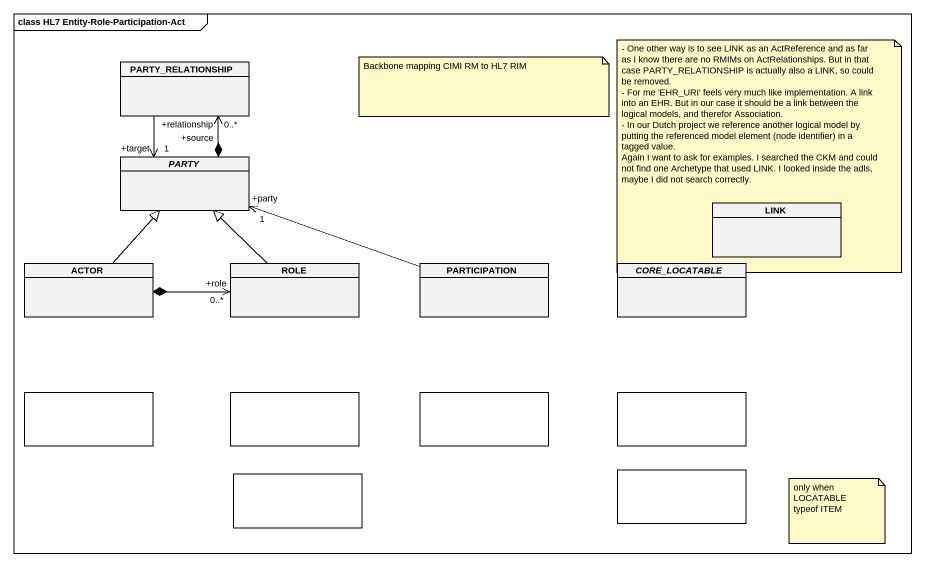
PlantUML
@startuml
mainframe class HL7 Entity-Role-Participation-Act
allowmixing
hide circle
hide empty members
class PARTY_RELATIONSHIP
abstract class PARTY
class LINK
class "ACTOR" as ACTOR_
class ROLE
class PARTICIPATION
abstract class CORE_LOCATABLE
rectangle " " as rectangle1
rectangle " " as rectangle2
rectangle " " as rectangle3
rectangle " " as rectangle4
rectangle " " as rectangle5
rectangle " " as rectangle6
PARTY_RELATIONSHIP --> "+target\n1" PARTY
PARTY "+source" *-up-> "+relationship\n0..*" PARTY_RELATIONSHIP
ACTOR_ -up-|> PARTY
ACTOR_ *-right-> "+role\n0..*" ROLE
ROLE -up-|> PARTY
PARTICIPATION -left-> "+party\n1" PARTY
note as N1
  Backbone mapping CIMI RM to HL7 RIM
end note
note as N2
  - One other way is to see LINK as an ActReference and as far as I know there are no RMIMs on ActRelationships. But in that case PARTY_RELATIONSHIP is actually also a LINK, so could be removed.
  - For me 'EHR_URI' feels very much like implementation. A link into an EHR. But in our case it should be a link between the logical models, and therefor Association.
  - In our Dutch project we reference another logical model by putting the referenced model element (node identifier) in a tagged value.
  Again I want to ask for examples. I searched the CKM and could not find one Archetype that used LINK. I looked inside the adls, maybe I did not search correctly.
end note
note as N3
  only when LOCATABLE typeof ITEM
end note
@enduml
